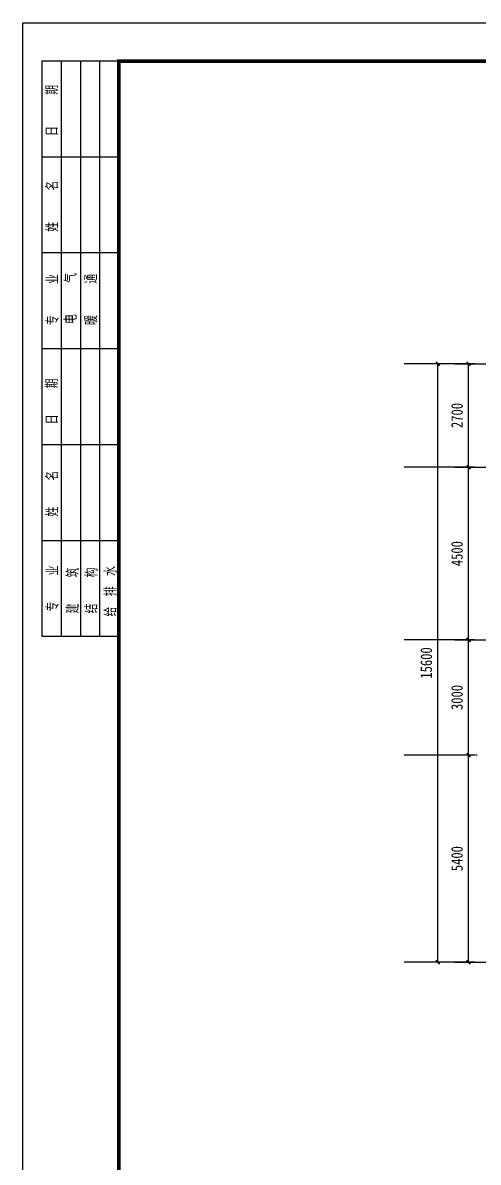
# Model space of a CAD drawing. Extents: x -144902 to 588294, y -160863 to 65494.
# Drawn here: x 100167 to 112030, y -129600 to -99900 of the extents above; entities that cross this region are included whole.
import ezdxf
from ezdxf.enums import TextEntityAlignment as Align

# ---------------------------------------------------------------- set-up
doc = ezdxf.new("R2010")
doc.units = 0
doc.header["$LTSCALE"] = 100
doc.linetypes.add('ACAD_ISO04W100', pattern=[30.5, 24, -3, 0.5, -3])
doc.layers.get('0').update_dxf_attribs({"linetype": 'CONTINUOUS'})
doc.layers.get('Defpoints').update_dxf_attribs({"linetype": 'CONTINUOUS'})
for name, color, linetype in [('1508', 2, 'CONTINUOUS'), ('AXIS', 3, 'CONTINUOUS'), ('DOTE', 253, 'ACAD_ISO04W100'), ('PUB_TITLE', 4, 'CONTINUOUS'), ('tk', 7, 'CONTINUOUS')]:
    doc.layers.add(name, color=color, linetype=linetype)
doc.styles.add('DIM_FONT', font='SIMHEI.TTF', dxfattribs={"width": 0.8})
doc.styles.add('DX', font='tssdeng.shx', dxfattribs={"width": 0.7, "bigfont": 'tssdchn.shx'})
doc.dimstyles.new('DIMN', dxfattribs={"dimtxt": 300, "dimasz": 100, "dimexe": 250, "dimexo": 300, "dimgap": 150, "dimtad": 1, "dimdec": 0, "dimzin": 0, "dimdsep": 46, "dimtxsty": 'DIM_FONT', "dimblk": 'ARCHTICK', "dimcen": 0.09, "dimclrt": 7, "dimazin": 2, "dimtfac": 1, "dimtdec": 0, "dimtix": 1, "dimtmove": 2, "dimatfit": 3, "dimfxl": 1, "dimtolj": 1, "dimtzin": 0, "dimarcsym": 0})

# ---------------------------------------------------------------- blocks, each defined once
blk = doc.blocks.new('A1tk')
at = {"layer": 'PUB_TITLE'}
for p, q in [((500, 58400), (500, 43400)), ((2500, 58400), (500, 58400)), ((1000, 58400), (1000, 43400)), ((1500, 58400), (1500, 43400)), ((2000, 58400), (2000, 43400)), ((2500, 55900), (500, 55900)), ((2500, 53400), (500, 53400)), ((2500, 50900), (500, 50900)), ((2500, 48400), (500, 48400)), ((2500, 45900), (500, 45900)), ((2500, 43400), (500, 43400))]:
    blk.add_line(p, q, dxfattribs=at)
at = {"layer": 'tk', "color": 5}
blk.add_lwpolyline([(0, 0), (0, 59400), (84100, 59400), (84100, 0)], close=True, dxfattribs=at)
at = {"layer": 'tk', "const_width": 100}
blk.add_lwpolyline([(2500, 1000), (83100, 1000), (83100, 58400), (2500, 58400)], close=True, dxfattribs=at)
at = {"layer": 'PUB_TITLE', "style": 'DX', "width": 0.7}
for s, p in [('日      期', (747, 57116, 2200)), ('姓      名 ', (752, 54687)), ('专      业', (762, 52186)), ('电      气', (1232, 52213, 2200)), ('暖      通', (1766, 52190, 2200)), ('日     期', (747, 49531, 2200)), ('姓     名', (752, 47126)), ('专     业', (762, 44655)), ('建     筑', (1283, 44602, 2200)), ('给  排  水', (2271, 44582, 2200)), ('结     构', (1774, 44602, 2200))]:
    blk.add_text(s, height=320, rotation=90, dxfattribs=at).set_placement(p, align=Align.MIDDLE)
blk = doc.blocks.new('_ArchTick')
at = {"color": 0, "linetype": 'ByBlock', "const_width": 0.4}
blk.add_lwpolyline([(-0.5, -0.5), (0.5, 0.5)], dxfattribs=at)
blk = doc.blocks.new('*D1549')
at = {"layer": 'AXIS', "color": 0, "lineweight": -2}
for p, q in [((2342, 21015), (1430, 21015)), ((1680, 5415), (1680, 21015)), ((2342, 5415), (1430, 5415))]:
    blk.add_line(p, q, dxfattribs=at)
at = {"layer": 'Defpoints', "color": 0}
for p in [(1680, 21015), (2642, 21015), (2642, 5415)]:
    blk.add_point(p, dxfattribs=at)
at = {"layer": 'AXIS', "color": 0, "lineweight": -2, "xscale": 100, "yscale": 100, "zscale": 100}
for p, rotation in [((1680, 21015), 90), ((1680, 5415), 270)]:
    blk.add_blockref('_ArchTick', p, dxfattribs=dict(at, rotation=rotation))
at = {"layer": 'AXIS', "color": 7, "insert": (1380, 13215), "char_height": 300, "attachment_point": 5, "rotation": 90, "style": 'DIM_FONT'}
blk.add_mtext('\\A1;15600', dxfattribs=at)
blk = doc.blocks.new('*D1550')
at = {"layer": 'AXIS', "color": 0, "lineweight": -2}
for p, q in [((2342, 13815), (2230, 13815)), ((2480, 10815), (2480, 13815)), ((2342, 10815), (2230, 10815))]:
    blk.add_line(p, q, dxfattribs=at)
at = {"layer": 'Defpoints', "color": 0}
for p in [(2480, 13815), (2642, 13815), (2642, 10815)]:
    blk.add_point(p, dxfattribs=at)
at = {"layer": 'AXIS', "color": 0, "lineweight": -2, "xscale": 100, "yscale": 100, "zscale": 100}
for p, rotation in [((2480, 13815), 90), ((2480, 10815), 270)]:
    blk.add_blockref('_ArchTick', p, dxfattribs=dict(at, rotation=rotation))
at = {"layer": 'AXIS', "color": 7, "insert": (2180, 12315), "char_height": 300, "attachment_point": 5, "rotation": 90, "style": 'DIM_FONT'}
blk.add_mtext('\\A1;3000', dxfattribs=at)
blk = doc.blocks.new('*D1551')
at = {"layer": 'AXIS', "color": 0, "lineweight": -2}
for p, q in [((2342, 10815), (2230, 10815)), ((2480, 5415), (2480, 10815)), ((2342, 5415), (2230, 5415))]:
    blk.add_line(p, q, dxfattribs=at)
at = {"layer": 'Defpoints', "color": 0}
for p in [(2480, 10815), (2642, 10815), (2642, 5415)]:
    blk.add_point(p, dxfattribs=at)
at = {"layer": 'AXIS', "color": 0, "lineweight": -2, "xscale": 100, "yscale": 100, "zscale": 100}
for p, rotation in [((2480, 10815), 90), ((2480, 5415), 270)]:
    blk.add_blockref('_ArchTick', p, dxfattribs=dict(at, rotation=rotation))
at = {"layer": 'AXIS', "color": 7, "insert": (2180, 8115), "char_height": 300, "attachment_point": 5, "rotation": 90, "style": 'DIM_FONT'}
blk.add_mtext('\\A1;5400', dxfattribs=at)
blk = doc.blocks.new('*D1552')
at = {"layer": 'AXIS', "color": 0, "lineweight": -2}
for p, q in [((2342, 21015), (2230, 21015)), ((2480, 18315), (2480, 21015)), ((2342, 18315), (2230, 18315))]:
    blk.add_line(p, q, dxfattribs=at)
at = {"layer": 'Defpoints', "color": 0}
for p in [(2480, 21015), (2642, 21015), (2642, 18315)]:
    blk.add_point(p, dxfattribs=at)
at = {"layer": 'AXIS', "color": 0, "lineweight": -2, "xscale": 100, "yscale": 100, "zscale": 100}
for p, rotation in [((2480, 21015), 90), ((2480, 18315), 270)]:
    blk.add_blockref('_ArchTick', p, dxfattribs=dict(at, rotation=rotation))
at = {"layer": 'AXIS', "color": 7, "insert": (2180, 19665), "char_height": 300, "attachment_point": 5, "rotation": 90, "style": 'DIM_FONT'}
blk.add_mtext('\\A1;2700', dxfattribs=at)
blk = doc.blocks.new('*D1554')
at = {"layer": 'AXIS', "color": 0, "lineweight": -2}
for p, q in [((2342, 18315), (2230, 18315)), ((2480, 13815), (2480, 18315)), ((2342, 13815), (2230, 13815))]:
    blk.add_line(p, q, dxfattribs=at)
at = {"layer": 'Defpoints', "color": 0}
for p in [(2480, 18315), (2642, 18315), (2642, 13815)]:
    blk.add_point(p, dxfattribs=at)
at = {"layer": 'AXIS', "color": 0, "lineweight": -2, "xscale": 100, "yscale": 100, "zscale": 100}
for p, rotation in [((2480, 18315), 90), ((2480, 13815), 270)]:
    blk.add_blockref('_ArchTick', p, dxfattribs=dict(at, rotation=rotation))
at = {"layer": 'AXIS', "color": 7, "insert": (2180, 16065), "char_height": 300, "attachment_point": 5, "rotation": 90, "style": 'DIM_FONT'}
blk.add_mtext('\\A1;4500', dxfattribs=at)
blk = doc.blocks.new('2012120611112042')
at = {"layer": 'AXIS'}
for p, q in [((2641.9, 21014.8), (800, 21014.8)), ((2641.9, 18314.8), (800, 18314.8)), ((2641.9, 13814.8), (800, 13814.8)), ((2641.9, 10814.8), (800, 10814.8)), ((2641.9, 5414.8), (800, 5414.8))]:
    blk.add_line(p, q, dxfattribs=at)
at = {"layer": 'DOTE'}
for p, q in [((2125, 21014.8), (17606.8, 21014.8)), ((2125, 18314.8), (17606.8, 18314.8)), ((2125, 13814.8), (17606.8, 13814.8)), ((17606.8, 10814.8), (2125, 10814.8)), ((2125, 5414.8), (17606.8, 5414.8))]:
    blk.add_line(p, q, dxfattribs=at)
at = {"layer": 'AXIS'}
for p1, p2, distance, picture, middle in [((2641.9, 5414.8), (2641.9, 21014.8), 962.1, '*D1549', (1379.8, 13214.8)), ((2641.9, 18314.8), (2641.9, 21014.8), 162.1, '*D1552', (2179.8, 19664.8)), ((2641.9, 13814.8), (2641.9, 18314.8), 162.1, '*D1554', (2179.8, 16064.8)), ((2641.9, 10814.8), (2641.9, 13814.8), 162.1, '*D1550', (2179.8, 12314.8)), ((2641.9, 5414.8), (2641.9, 10814.8), 162.1, '*D1551', (2179.8, 8114.8))]:
    dim = blk.add_aligned_dim(p1=p1, p2=p2, distance=distance, dimstyle='DIMN', dxfattribs=at)
    dim.commit()
    dim.dimension.update_dxf_attribs({"geometry": picture, "text_midpoint": middle})

msp = doc.modelspace()

# ---------------------------------------------------------------- block references
msp.add_blockref('2012120611112042', (109298.765, -129801.651))
at = {"layer": '1508'}
msp.add_blockref('A1tk', (100166.634, -159300.016), dxfattribs=at)

doc.saveas('drawing.dxf')
